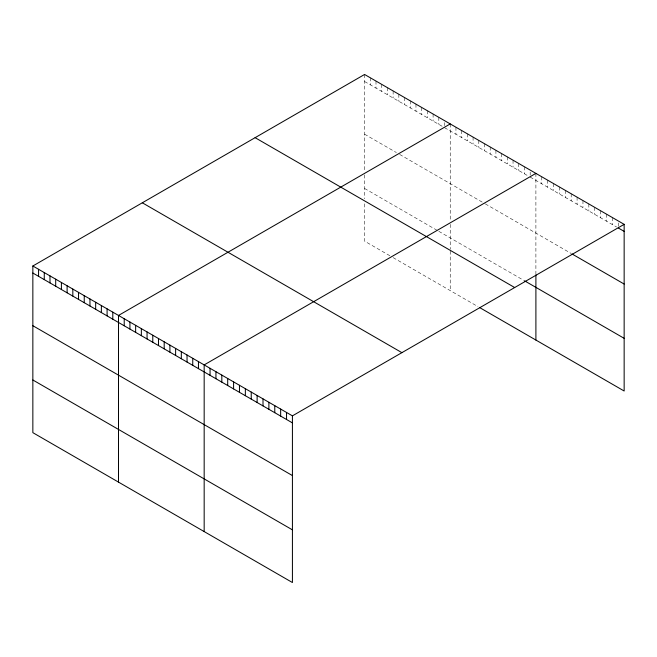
<?xml version="1.0" encoding="UTF-8"?>
<svg xmlns="http://www.w3.org/2000/svg" width="657" height="657" viewBox="0 0 657 657"><rect width="100%" height="100%" fill="white"/><g stroke="black" fill="none" stroke-linecap="round" stroke-linejoin="round"><path stroke-width="0.49" stroke-dasharray="3.29 2.46" d="M364.578 74.471L364.578 171.986M364.578 81.509L442.892 126.719M444.526 127.663L527.735 175.706M530.183 177.119L616.586 227.002M364.578 134.184L396.393 152.555M399.653 154.436L484.496 203.424M485.318 203.892L571.196 253.479M364.578 188.46L437.997 230.853M438.81 231.321L523.662 280.309M389.864 255.745L364.578 241.144L364.578 201.633M393.132 257.626L477.976 306.614M618.27 222.953L618.27 226.969M612.381 217.541L612.381 224.579M606.501 214.149L606.501 221.179M600.613 210.749L600.613 217.779M594.733 207.349L594.733 214.387M588.844 203.957L588.844 210.987M582.964 200.557L582.964 207.587M577.084 197.166L577.084 204.196M571.196 193.766L571.196 200.796M565.316 190.366L565.316 197.404M559.427 186.974L559.427 194.004M553.547 183.574L553.547 190.604M547.659 180.174L547.659 187.212M541.779 176.782L541.779 183.812M535.898 173.382L535.898 273.805M530.183 172.093L530.183 175.107M524.475 166.788L524.475 173.818M518.759 163.494L518.759 170.524M513.051 160.193L513.051 167.231M507.344 156.9L507.344 163.93M501.628 153.598L501.628 160.637M495.92 150.305L495.92 157.335M490.212 147.004L490.212 154.042M484.496 143.711L484.496 150.74M478.789 140.417L478.789 147.447M473.081 137.116L473.081 144.146M467.365 133.823L467.365 140.853M461.657 130.521L461.657 137.551M455.95 127.228L455.95 134.258M450.234 123.927L450.234 220.473M450.234 224.349L450.234 249.208M450.234 251.089L450.234 290.599M444.526 122.637L444.526 125.651M438.81 117.332L438.81 124.37M433.103 114.039L433.103 121.069M427.395 110.737L427.395 117.775M421.679 107.444L421.679 114.474M415.971 104.143L415.971 111.181M410.264 100.85L410.264 107.879M404.548 97.556L404.548 104.586M398.84 94.255L398.84 101.285M393.132 90.962L393.132 97.992M387.416 87.66L387.416 94.69M381.709 84.367L381.709 91.397M376.001 81.066L376.001 88.104M370.285 77.772L370.285 84.802M364.578 174.893L364.578 198.808"/><path stroke-width="0.99" d="M32.85 265.995L292.422 415.856L292.422 582.529L32.85 432.659L32.85 265.995L364.578 74.471L624.15 224.341L624.15 391.005L479.602 307.55M450.234 123.927L118.506 315.45L118.506 482.115M535.898 173.382L204.171 364.906L204.171 531.57M292.422 415.856L624.15 224.341M618.27 227.971L624.15 231.371M572.033 253.963L624.15 284.046M524.475 280.777L624.15 338.322M255.105 137.674L514.677 287.536M142.323 202.791L401.895 352.653M32.85 273.025L292.422 422.886M32.85 325.708L292.422 475.569M32.85 379.984L292.422 529.846M535.898 274.774L535.898 340.055M286.542 412.456L286.542 419.495M280.654 409.065L280.654 416.095M274.774 405.665L274.774 412.703M268.885 402.273L268.885 409.303M263.005 398.873L263.005 405.903M257.125 395.473L257.125 402.511M251.237 392.081L251.237 399.111M245.357 388.681L245.357 395.711M239.468 385.281L239.468 392.319M233.588 381.889L233.588 388.919M227.7 378.489L227.7 385.528M221.82 375.098L221.82 382.128M215.939 371.698L215.939 378.728M210.051 368.298L210.051 375.336M198.455 361.605L198.455 368.643M192.747 358.311L192.747 365.341M187.04 355.01L187.04 362.048M181.324 351.717L181.324 358.747M175.616 348.415L175.616 355.453M169.908 345.122L169.908 352.152M164.193 341.829L164.193 348.859M158.485 338.527L158.485 345.557M152.777 335.234L152.777 342.264M147.061 331.933L147.061 338.963M141.354 328.64L141.354 335.67M135.638 325.338L135.638 332.368M129.93 322.045L129.93 329.075M124.222 318.744L124.222 325.782M112.799 312.149L112.799 319.187M107.091 308.856L107.091 315.886M101.375 305.554L101.375 312.592M95.667 302.261L95.667 309.291M89.96 298.968L89.96 305.998M84.244 295.666L84.244 302.696M78.536 292.373L78.536 299.403M72.828 289.072L72.828 296.102M67.113 285.779L67.113 292.808M61.405 282.477L61.405 289.507M55.689 279.184L55.689 286.214M49.981 275.883L49.981 282.921M44.274 272.589L44.274 279.619M38.558 269.288L38.558 276.326"/></g></svg>
